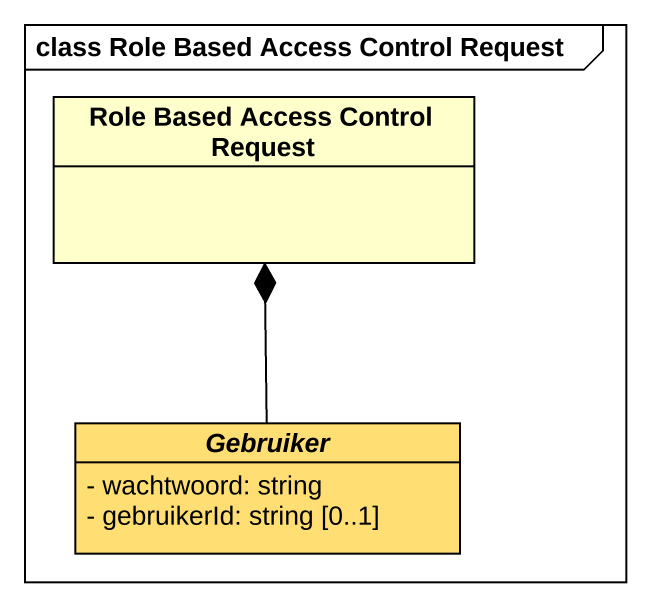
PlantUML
@startuml
mainframe class Role Based Access Control Request
hide circle
hide empty members
skinparam classAttributeIconSize 0
class "Role Based Access Control Request" as Role_Based_Access_Control
abstract class Gebruiker #FFDE73 {
  - wachtwoord: string
  - gebruikerId: string [0..1]
}
Gebruiker -up-* Role_Based_Access_Control
@enduml
